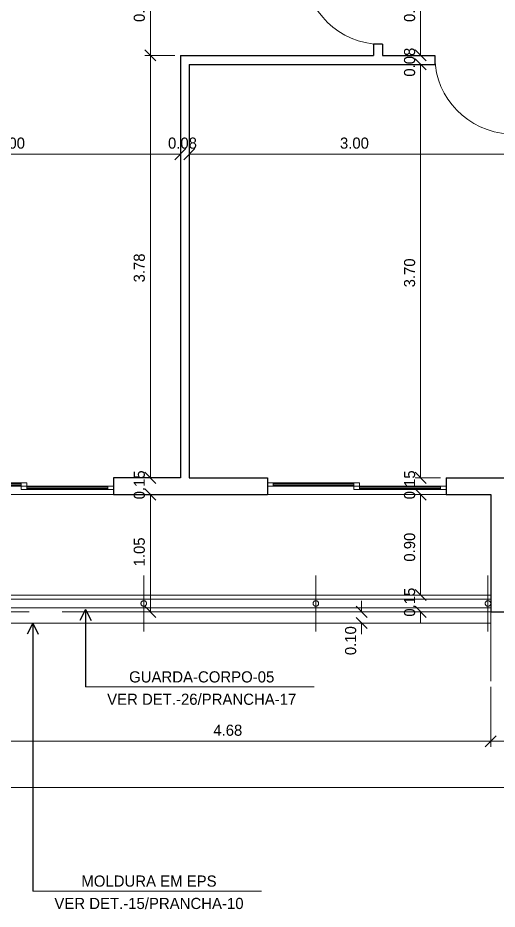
# Model space of a CAD drawing. Header units: metres. Extents: x 2.9 to 62.3, y 8 to 50.1.
# Drawn here: x 12.07 to 16.36, y 30.87 to 38.85 of the extents above; entities that cross this region are included whole.
import ezdxf
from ezdxf.enums import TextEntityAlignment as Align

# ---------------------------------------------------------------- set-up
doc = ezdxf.new("R2010")
doc.units = ezdxf.units.M
doc.header["$MEASUREMENT"] = 0
for name, pattern in [('DGN Style 2', [1.009767, 0.60586, -0.403907]), ('DGN Style 3', [1.413674, 1.009767, -0.403907]), ('DGN Style 4', [1.616637, 0.807814, -0.403907, 0.00101, -0.403907])]:
    doc.linetypes.add(name, pattern=pattern)
doc.layers.get('Defpoints').update_dxf_attribs({"lineweight": 0})
for name, color, linetype, lineweight in [('00-EDIFICACOES TÉRREO', 7, 'Continuous', 0), ('CORNIJAS_VAR NA PLANTA PTIPO 1', 7, 'Continuous', 0), ('Cotas', 13, 'Continuous', 0), ('Level 1', 7, 'Continuous', 0), ('Level 12', 7, 'Continuous', 0), ('Level 14', 7, 'Continuous', 0), ('Level 24-1', 7, 'Continuous', 0), ('Level 31', 7, 'Continuous', 0), ('Level 50', 7, 'Continuous', 0), ('Level 62-1', 7, 'Continuous', 0), ('Level 7', 7, 'Continuous', 0)]:
    doc.layers.add(name, color=color, linetype=linetype, lineweight=lineweight)
doc.styles.add('Style-INTL_ENGINEERING', font='INTL_ENGINEERING.shx')
doc.dimstyles.get("Standard").update_dxf_attribs({"dimtxt": 0.18, "dimasz": 0.18, "dimexe": 0.18, "dimexo": 0.0625, "dimgap": 0.09, "dimtad": 0, "dimtih": 1, "dimtoh": 1, "dimdec": 4, "dimzin": 1, "dimdsep": 46, "dimtxsty": 'Standard', "dimcen": 0, "dimadec": 0, "dimazin": 0, "dimtfac": 1, "dimtdec": 4, "dimtofl": 0, "dimtmove": 0, "dimatfit": 3, "dimfxl": 0, "dimtolj": 1, "dimtzin": 1, "dimarcsym": 0})

# ---------------------------------------------------------------- blocks, each defined once
blk = doc.blocks.new('_Oblique')
at = {"color": 0, "linetype": 'ByBlock', "lineweight": -2}
blk.add_line((0.5, 0.5), (-0.5, -0.5), dxfattribs=at)
blk = doc.blocks.new('*D531')
at = {"layer": 'Cotas', "color": 2, "linetype": 'Continuous', "lineweight": 0}
for p, q in [((13.5245, 38.4595), (13.5245, 37.5752)), ((10.5245, 37.3588), (10.5245, 37.6742)), ((10.5245, 37.6247), (13.5245, 37.6247))]:
    blk.add_line(p, q, dxfattribs=at)
at = {"layer": 'Defpoints'}
for p in [(13.5245, 38.509), (12.0245, 37.6247), (13.5245, 37.6247), (10.5245, 37.3093)]:
    blk.add_point(p, dxfattribs=at)
at = {"layer": 'Cotas', "color": 2, "linetype": 'Continuous', "lineweight": 0, "xscale": 0.0995, "yscale": 0.0995, "zscale": 0.0995, "rotation": 180}
blk.add_blockref('_Oblique', (10.5245, 37.6247), dxfattribs=at)
at = {"layer": 'Cotas', "color": 2, "linetype": 'Continuous', "lineweight": 0, "xscale": 0.0995, "yscale": 0.0995, "zscale": 0.0995}
blk.add_blockref('_Oblique', (13.5245, 37.6247), dxfattribs=at)
at = {"layer": 'Cotas', "color": 2, "linetype": 'Continuous', "lineweight": 0, "style": 'Style-INTL_ENGINEERING'}
blk.add_text('3.00', height=0.0995, dxfattribs=at).set_placement((11.8741, 37.724), align=Align.MIDDLE_LEFT)
blk = doc.blocks.new('*D532')
at = {"layer": 'Cotas', "color": 2, "linetype": 'Continuous', "lineweight": 0}
for p, q in [((13.5245, 38.4595), (13.5245, 37.5752)), ((13.6045, 38.3795), (13.6045, 37.5752)), ((13.4251, 37.6247), (13.5245, 37.6247)), ((13.7041, 37.6247), (13.6045, 37.6247))]:
    blk.add_line(p, q, dxfattribs=at)
at = {"layer": 'Defpoints'}
for p in [(13.5245, 38.509), (13.6045, 38.429), (13.5646, 37.6247), (13.6045, 37.6247)]:
    blk.add_point(p, dxfattribs=at)
at = {"layer": 'Cotas', "color": 2, "linetype": 'Continuous', "lineweight": 0, "xscale": 0.0995, "yscale": 0.0995, "zscale": 0.0995}
blk.add_blockref('_Oblique', (13.5245, 37.6247), dxfattribs=at)
at = {"layer": 'Cotas', "color": 2, "linetype": 'Continuous', "lineweight": 0, "xscale": 0.0995, "yscale": 0.0995, "zscale": 0.0995, "rotation": 180}
blk.add_blockref('_Oblique', (13.6045, 37.6247), dxfattribs=at)
at = {"layer": 'Cotas', "color": 2, "linetype": 'Continuous', "lineweight": 0, "style": 'Style-INTL_ENGINEERING'}
blk.add_text('0.08', height=0.0995, dxfattribs=at).set_placement((13.4141, 37.724), align=Align.MIDDLE_LEFT)
blk = doc.blocks.new('*D533')
at = {"layer": 'Cotas', "color": 2, "linetype": 'Continuous', "lineweight": 0}
for p, q in [((13.6045, 38.3795), (13.6045, 37.5752)), ((16.6045, 38.3795), (16.6045, 37.5752)), ((13.6045, 37.6247), (16.6045, 37.6247))]:
    blk.add_line(p, q, dxfattribs=at)
at = {"layer": 'Defpoints'}
for p in [(13.6045, 38.429), (16.6045, 38.429), (15.1045, 37.6247), (16.6045, 37.6247)]:
    blk.add_point(p, dxfattribs=at)
at = {"layer": 'Cotas', "color": 2, "linetype": 'Continuous', "lineweight": 0, "xscale": 0.0995, "yscale": 0.0995, "zscale": 0.0995, "rotation": 180}
blk.add_blockref('_Oblique', (13.6045, 37.6247), dxfattribs=at)
at = {"layer": 'Cotas', "color": 2, "linetype": 'Continuous', "lineweight": 0, "xscale": 0.0995, "yscale": 0.0995, "zscale": 0.0995}
blk.add_blockref('_Oblique', (16.6045, 37.6247), dxfattribs=at)
at = {"layer": 'Cotas', "color": 2, "linetype": 'Continuous', "lineweight": 0, "style": 'Style-INTL_ENGINEERING'}
blk.add_text('3.00', height=0.0995, dxfattribs=at).set_placement((14.9541, 37.724), align=Align.MIDDLE_LEFT)
blk = doc.blocks.new('*D585')
at = {"layer": 'Cotas', "color": 2, "linetype": 'Continuous', "lineweight": 0}
for p, q in [((16.3045, 32.8595), (16.3045, 32.3211)), ((18.1346, 32.8595), (18.1346, 32.3211)), ((18.1346, 32.3706), (16.3045, 32.3706))]:
    blk.add_line(p, q, dxfattribs=at)
at = {"layer": 'Defpoints'}
for p in [(16.3045, 32.909), (18.1346, 32.909), (16.3045, 32.3706), (17.2195, 32.3706)]:
    blk.add_point(p, dxfattribs=at)
at = {"layer": 'Cotas', "color": 2, "linetype": 'Continuous', "lineweight": 0, "xscale": 0.0995, "yscale": 0.0995, "zscale": 0.0995, "rotation": 180}
blk.add_blockref('_Oblique', (16.3045, 32.3706), dxfattribs=at)
at = {"layer": 'Cotas', "color": 2, "linetype": 'Continuous', "lineweight": 0, "xscale": 0.0995, "yscale": 0.0995, "zscale": 0.0995}
blk.add_blockref('_Oblique', (18.1346, 32.3706), dxfattribs=at)
at = {"layer": 'Cotas', "color": 2, "linetype": 'Continuous', "lineweight": 0, "style": 'Style-INTL_ENGINEERING'}
blk.add_text('1.83', height=0.0995, dxfattribs=at).set_placement((17.1058, 32.4698), align=Align.MIDDLE_LEFT)
blk = doc.blocks.new('*D586')
at = {"layer": 'Cotas', "color": 2, "linetype": 'Continuous', "lineweight": 0}
for p, q in [((11.6245, 32.8595), (11.6245, 32.3211)), ((16.3045, 32.8595), (16.3045, 32.3211)), ((16.3045, 32.3706), (11.6245, 32.3706))]:
    blk.add_line(p, q, dxfattribs=at)
at = {"layer": 'Defpoints'}
for p in [(11.6245, 32.909), (16.3045, 32.909), (11.6245, 32.3706), (13.9645, 32.3706)]:
    blk.add_point(p, dxfattribs=at)
at = {"layer": 'Cotas', "color": 2, "linetype": 'Continuous', "lineweight": 0, "xscale": 0.0995, "yscale": 0.0995, "zscale": 0.0995, "rotation": 180}
blk.add_blockref('_Oblique', (11.6245, 32.3706), dxfattribs=at)
at = {"layer": 'Cotas', "color": 2, "linetype": 'Continuous', "lineweight": 0, "xscale": 0.0995, "yscale": 0.0995, "zscale": 0.0995}
blk.add_blockref('_Oblique', (16.3045, 32.3706), dxfattribs=at)
at = {"layer": 'Cotas', "color": 2, "linetype": 'Continuous', "lineweight": 0, "style": 'Style-INTL_ENGINEERING'}
blk.add_text('4.68', height=0.0995, dxfattribs=at).set_placement((13.82, 32.4698), align=Align.MIDDLE_LEFT)
blk = doc.blocks.new('*D318')
at = {"layer": 'Cotas', "color": 2, "linetype": 'Continuous', "lineweight": 0}
for p, q in [((10.3745, 32.8595), (10.3745, 31.9064)), ((50.6246, 32.8595), (50.6246, 31.9064)), ((50.6246, 31.9559), (10.3745, 31.9559))]:
    blk.add_line(p, q, dxfattribs=at)
at = {"layer": 'Defpoints'}
for p in [(10.3745, 32.909), (50.6246, 32.909), (10.3745, 31.9559), (30.4996, 31.9559)]:
    blk.add_point(p, dxfattribs=at)
at = {"layer": 'Cotas', "color": 2, "linetype": 'Continuous', "lineweight": 0, "xscale": 0.0995, "yscale": 0.0995, "zscale": 0.0995, "rotation": 180}
blk.add_blockref('_Oblique', (10.3745, 31.9559), dxfattribs=at)
at = {"layer": 'Cotas', "color": 2, "linetype": 'Continuous', "lineweight": 0, "xscale": 0.0995, "yscale": 0.0995, "zscale": 0.0995}
blk.add_blockref('_Oblique', (50.6246, 31.9559), dxfattribs=at)
at = {"layer": 'Cotas', "color": 2, "linetype": 'Continuous', "lineweight": 0, "style": 'Style-INTL_ENGINEERING'}
blk.add_text('40.25', height=0.0995, dxfattribs=at).set_placement((30.3088, 32.0551), align=Align.MIDDLE_LEFT)
blk = doc.blocks.new('*D603')
at = {"layer": 'Cotas', "color": 2, "linetype": 'Continuous', "lineweight": 0}
for p, q in [((15.8551, 34.579), (15.6268, 34.579)), ((15.6763, 33.679), (15.6763, 34.579)), ((16.255, 33.679), (15.6268, 33.679))]:
    blk.add_line(p, q, dxfattribs=at)
at = {"layer": 'Defpoints'}
for p in [(15.6763, 34.579), (15.9046, 34.579), (15.6763, 34.129), (16.3045, 33.679)]:
    blk.add_point(p, dxfattribs=at)
at = {"layer": 'Cotas', "color": 2, "linetype": 'Continuous', "lineweight": 0, "xscale": 0.0995, "yscale": 0.0995, "zscale": 0.0995}
for p, rotation in [((15.6763, 34.579), 90), ((15.6763, 33.679), 270)]:
    blk.add_blockref('_Oblique', p, dxfattribs=dict(at, rotation=rotation))
at = {"layer": 'Cotas', "color": 2, "linetype": 'Continuous', "lineweight": 0, "style": 'Style-INTL_ENGINEERING'}
blk.add_text('0.90', height=0.0995, rotation=90, dxfattribs=at).set_placement((15.5771, 33.9782), align=Align.MIDDLE_LEFT)
blk = doc.blocks.new('*D604')
at = {"layer": 'Cotas', "color": 2, "linetype": 'Continuous', "lineweight": 0}
for p, q in [((15.6763, 34.8285), (15.6763, 34.729)), ((15.8551, 34.729), (15.6268, 34.729)), ((15.8551, 34.579), (15.6268, 34.579)), ((15.6763, 34.4795), (15.6763, 34.579))]:
    blk.add_line(p, q, dxfattribs=at)
at = {"layer": 'Defpoints'}
for p in [(15.6763, 34.729), (15.9046, 34.729), (15.6763, 34.654), (15.9046, 34.579)]:
    blk.add_point(p, dxfattribs=at)
at = {"layer": 'Cotas', "color": 2, "linetype": 'Continuous', "lineweight": 0, "xscale": 0.0995, "yscale": 0.0995, "zscale": 0.0995}
for p, rotation in [((15.6763, 34.729), 270), ((15.6763, 34.579), 90)]:
    blk.add_blockref('_Oblique', p, dxfattribs=dict(at, rotation=rotation))
at = {"layer": 'Cotas', "color": 2, "linetype": 'Continuous', "lineweight": 0, "style": 'Style-INTL_ENGINEERING'}
blk.add_text('0.15', height=0.0995, rotation=90, dxfattribs=at).set_placement((15.5771, 34.536), align=Align.MIDDLE_LEFT)
blk = doc.blocks.new('*D605')
at = {"layer": 'Cotas', "color": 2, "linetype": 'Continuous', "lineweight": 0}
for p, q in [((15.755, 38.429), (15.6268, 38.429)), ((15.6763, 34.729), (15.6763, 38.429)), ((15.8551, 34.729), (15.6268, 34.729))]:
    blk.add_line(p, q, dxfattribs=at)
at = {"layer": 'Defpoints'}
for p in [(15.6763, 38.429), (15.8045, 38.429), (15.6763, 36.579), (15.9046, 34.729)]:
    blk.add_point(p, dxfattribs=at)
at = {"layer": 'Cotas', "color": 2, "linetype": 'Continuous', "lineweight": 0, "xscale": 0.0995, "yscale": 0.0995, "zscale": 0.0995}
for p, rotation in [((15.6763, 38.429), 90), ((15.6763, 34.729), 270)]:
    blk.add_blockref('_Oblique', p, dxfattribs=dict(at, rotation=rotation))
at = {"layer": 'Cotas', "color": 2, "linetype": 'Continuous', "lineweight": 0, "style": 'Style-INTL_ENGINEERING'}
blk.add_text('3.70', height=0.0995, rotation=90, dxfattribs=at).set_placement((15.5771, 36.4329), align=Align.MIDDLE_LEFT)
blk = doc.blocks.new('*D606')
at = {"layer": 'Cotas', "color": 2, "linetype": 'Continuous', "lineweight": 0}
for p, q in [((15.6763, 38.6085), (15.6763, 38.509)), ((15.755, 38.509), (15.6268, 38.509)), ((15.755, 38.429), (15.6268, 38.429)), ((15.6763, 38.3295), (15.6763, 38.429))]:
    blk.add_line(p, q, dxfattribs=at)
at = {"layer": 'Defpoints'}
for p in [(15.6763, 38.509), (15.6763, 38.469), (15.8045, 38.509), (15.8045, 38.429)]:
    blk.add_point(p, dxfattribs=at)
at = {"layer": 'Cotas', "color": 2, "linetype": 'Continuous', "lineweight": 0, "xscale": 0.0995, "yscale": 0.0995, "zscale": 0.0995}
for p, rotation in [((15.6763, 38.509), 270), ((15.6763, 38.429), 90)]:
    blk.add_blockref('_Oblique', p, dxfattribs=dict(at, rotation=rotation))
at = {"layer": 'Cotas', "color": 2, "linetype": 'Continuous', "lineweight": 0, "style": 'Style-INTL_ENGINEERING'}
blk.add_text('0.08', height=0.0995, rotation=90, dxfattribs=at).set_placement((15.5771, 38.3186), align=Align.MIDDLE_LEFT)
blk = doc.blocks.new('*D607')
at = {"layer": 'Cotas', "color": 2, "linetype": 'Continuous', "lineweight": 0}
for p, q in [((15.3841, 39.409), (15.7258, 39.409)), ((15.6763, 38.509), (15.6763, 39.409)), ((15.755, 38.509), (15.6268, 38.509))]:
    blk.add_line(p, q, dxfattribs=at)
at = {"layer": 'Defpoints'}
for p in [(15.3346, 39.409), (15.6763, 39.409), (15.6763, 38.959), (15.8045, 38.509)]:
    blk.add_point(p, dxfattribs=at)
at = {"layer": 'Cotas', "color": 2, "linetype": 'Continuous', "lineweight": 0, "xscale": 0.0995, "yscale": 0.0995, "zscale": 0.0995}
for p, rotation in [((15.6763, 39.409), 90), ((15.6763, 38.509), 270)]:
    blk.add_blockref('_Oblique', p, dxfattribs=dict(at, rotation=rotation))
at = {"layer": 'Cotas', "color": 2, "linetype": 'Continuous', "lineweight": 0, "style": 'Style-INTL_ENGINEERING'}
blk.add_text('0.90', height=0.0995, rotation=90, dxfattribs=at).set_placement((15.5771, 38.8082), align=Align.MIDDLE_LEFT)
blk = doc.blocks.new('*D323')
at = {"layer": 'Cotas', "color": 2, "linetype": 'Continuous', "lineweight": 0}
for p, q in [((15.6763, 33.7785), (15.6763, 33.679)), ((16.255, 33.679), (15.6268, 33.679)), ((16.255, 33.529), (15.6268, 33.529)), ((15.6763, 33.4295), (15.6763, 33.529))]:
    blk.add_line(p, q, dxfattribs=at)
at = {"layer": 'Defpoints'}
for p in [(15.6763, 33.679), (16.3045, 33.679), (15.6763, 33.604), (16.3045, 33.529)]:
    blk.add_point(p, dxfattribs=at)
at = {"layer": 'Cotas', "color": 2, "linetype": 'Continuous', "lineweight": 0, "xscale": 0.0995, "yscale": 0.0995, "zscale": 0.0995}
for p, rotation in [((15.6763, 33.679), 270), ((15.6763, 33.529), 90)]:
    blk.add_blockref('_Oblique', p, dxfattribs=dict(at, rotation=rotation))
at = {"layer": 'Cotas', "color": 2, "linetype": 'Continuous', "lineweight": 0, "style": 'Style-INTL_ENGINEERING'}
blk.add_text('0.15', height=0.0995, rotation=90, dxfattribs=at).set_placement((15.5771, 33.486), align=Align.MIDDLE_LEFT)
blk = doc.blocks.new('*D637')
at = {"layer": 'Cotas', "color": 2, "linetype": 'Continuous', "lineweight": 0}
for p, q in [((13.475, 38.509), (13.2064, 38.509)), ((13.2559, 38.509), (13.2559, 34.729)), ((13.475, 34.729), (13.2064, 34.729))]:
    blk.add_line(p, q, dxfattribs=at)
at = {"layer": 'Defpoints'}
for p in [(13.5245, 38.509), (13.2559, 36.619), (13.2559, 34.729), (13.5245, 34.729)]:
    blk.add_point(p, dxfattribs=at)
at = {"layer": 'Cotas', "color": 2, "linetype": 'Continuous', "lineweight": 0, "xscale": 0.0995, "yscale": 0.0995, "zscale": 0.0995}
for p, rotation in [((13.2559, 38.509), 90), ((13.2559, 34.729), 270)]:
    blk.add_blockref('_Oblique', p, dxfattribs=dict(at, rotation=rotation))
at = {"layer": 'Cotas', "color": 2, "linetype": 'Continuous', "lineweight": 0, "style": 'Style-INTL_ENGINEERING'}
blk.add_text('3.78', height=0.0995, rotation=90, dxfattribs=at).set_placement((13.1566, 36.4773), align=Align.MIDDLE_LEFT)
blk = doc.blocks.new('*D638')
at = {"layer": 'Cotas', "color": 2, "linetype": 'Continuous', "lineweight": 0}
for p, q in [((13.2559, 34.8285), (13.2559, 34.729)), ((13.475, 34.729), (13.2064, 34.729)), ((13.5651, 34.579), (13.2064, 34.579)), ((13.2559, 34.4795), (13.2559, 34.579))]:
    blk.add_line(p, q, dxfattribs=at)
at = {"layer": 'Defpoints'}
for p in [(13.5245, 34.729), (13.2559, 34.654), (13.2559, 34.579), (13.6146, 34.579)]:
    blk.add_point(p, dxfattribs=at)
at = {"layer": 'Cotas', "color": 2, "linetype": 'Continuous', "lineweight": 0, "xscale": 0.0995, "yscale": 0.0995, "zscale": 0.0995}
for p, rotation in [((13.2559, 34.729), 270), ((13.2559, 34.579), 90)]:
    blk.add_blockref('_Oblique', p, dxfattribs=dict(at, rotation=rotation))
at = {"layer": 'Cotas', "color": 2, "linetype": 'Continuous', "lineweight": 0, "style": 'Style-INTL_ENGINEERING'}
blk.add_text('0.15', height=0.0995, rotation=90, dxfattribs=at).set_placement((13.1566, 34.536), align=Align.MIDDLE_LEFT)
blk = doc.blocks.new('*D639')
at = {"layer": 'Cotas', "color": 2, "linetype": 'Continuous', "lineweight": 0}
for p, q in [((13.5651, 34.579), (13.2064, 34.579)), ((13.2559, 34.579), (13.2559, 33.529)), ((13.915, 33.529), (13.2064, 33.529))]:
    blk.add_line(p, q, dxfattribs=at)
at = {"layer": 'Defpoints'}
for p in [(13.6146, 34.579), (13.2559, 34.054), (13.2559, 33.529), (13.9645, 33.529)]:
    blk.add_point(p, dxfattribs=at)
at = {"layer": 'Cotas', "color": 2, "linetype": 'Continuous', "lineweight": 0, "xscale": 0.0995, "yscale": 0.0995, "zscale": 0.0995}
for p, rotation in [((13.2559, 34.579), 90), ((13.2559, 33.529), 270)]:
    blk.add_blockref('_Oblique', p, dxfattribs=dict(at, rotation=rotation))
at = {"layer": 'Cotas', "color": 2, "linetype": 'Continuous', "lineweight": 0, "style": 'Style-INTL_ENGINEERING'}
blk.add_text('1.05', height=0.0995, rotation=90, dxfattribs=at).set_placement((13.1566, 33.936), align=Align.MIDDLE_LEFT)
blk = doc.blocks.new('*D326')
at = {"layer": 'Cotas', "color": 2, "linetype": 'Continuous', "lineweight": 0}
for p, q in [((13.455, 39.409), (13.2064, 39.409)), ((13.2559, 39.409), (13.2559, 38.509)), ((13.475, 38.509), (13.2064, 38.509))]:
    blk.add_line(p, q, dxfattribs=at)
at = {"layer": 'Defpoints'}
for p in [(13.5045, 39.409), (13.2559, 38.959), (13.2559, 38.509), (13.5245, 38.509)]:
    blk.add_point(p, dxfattribs=at)
at = {"layer": 'Cotas', "color": 2, "linetype": 'Continuous', "lineweight": 0, "xscale": 0.0995, "yscale": 0.0995, "zscale": 0.0995}
for p, rotation in [((13.2559, 39.409), 90), ((13.2559, 38.509), 270)]:
    blk.add_blockref('_Oblique', p, dxfattribs=dict(at, rotation=rotation))
at = {"layer": 'Cotas', "color": 2, "linetype": 'Continuous', "lineweight": 0, "style": 'Style-INTL_ENGINEERING'}
blk.add_text('0.90', height=0.0995, rotation=90, dxfattribs=at).set_placement((13.1566, 38.8082), align=Align.MIDDLE_LEFT)
blk = doc.blocks.new('TerminatorOpen')
at = {"color": 0, "linetype": 'ByBlock', "lineweight": -2}
for q in [(-1, 0.5), (-1, 0), (-1, -0.5)]:
    blk.add_line((0, 0), q, dxfattribs=at)
blk = doc.blocks.new('*D351')
at = {"layer": 'Cotas', "color": 2, "linetype": 'Continuous', "lineweight": 0}
for p, q in [((15.1482, 33.6285), (15.1482, 33.529)), ((15.3309, 33.529), (15.0987, 33.529)), ((15.3309, 33.429), (15.0987, 33.429)), ((15.1482, 33.3295), (15.1482, 33.429))]:
    blk.add_line(p, q, dxfattribs=at)
at = {"layer": 'Defpoints'}
for p in [(15.3804, 33.529), (15.1482, 33.429), (15.3804, 33.429), (15.1482, 33.2642)]:
    blk.add_point(p, dxfattribs=at)
at = {"layer": 'Cotas', "color": 2, "linetype": 'Continuous', "lineweight": 0, "xscale": 0.0995, "yscale": 0.0995, "zscale": 0.0995}
for p, rotation in [((15.1482, 33.529), 270), ((15.1482, 33.429), 90)]:
    blk.add_blockref('_Oblique', p, dxfattribs=dict(at, rotation=rotation))
at = {"layer": 'Cotas', "color": 2, "linetype": 'Continuous', "lineweight": 0, "style": 'Style-INTL_ENGINEERING'}
blk.add_text('0.10', height=0.0995, rotation=90, dxfattribs=at).set_placement((15.0489, 33.1418), align=Align.MIDDLE_LEFT)
blk = doc.blocks.new('P70D')
at = {"layer": '00-EDIFICACOES TÉRREO', "color": 7, "linetype": 'Continuous', "lineweight": 13}
for p, q in [((0.035, 0.705), (0.01, 0.705)), ((0.01, 0.705), (0.01, 0.025)), ((0.035, 0.025), (0.035, 0.705)), ((0.01, 0.025), (0.035, 0.025))]:
    blk.add_line(p, q, dxfattribs=at)
blk.add_ellipse((0.0073, 0.032), major_axis=(0.6611, -0.2141), ratio=0.965677, start_param=0.313159, end_param=1.833935, dxfattribs=at)
at = {"layer": 'CORNIJAS_VAR NA PLANTA PTIPO 1', "color": 7, "linetype": 'Continuous', "lineweight": 30}
for p, q in [((0, 0), (0, 0.08)), ((0.7, 0), (0.7, 0.08))]:
    blk.add_line(p, q, dxfattribs=at)
blk = doc.blocks.new('P70D_1')
at = {"layer": 'Level 14', "color": 7, "linetype": 'Continuous', "lineweight": 13}
for p, q in [((0.035, 0.705), (0.01, 0.705)), ((0.01, 0.705), (0.01, 0.025)), ((0.035, 0.025), (0.035, 0.705)), ((0.01, 0.025), (0.035, 0.025))]:
    blk.add_line(p, q, dxfattribs=at)
blk.add_ellipse((0.0073, 0.032), major_axis=(0.6611, -0.2141), ratio=0.965677, start_param=0.313159, end_param=1.833935, dxfattribs=at)
at = {"layer": 'Level 7', "color": 7, "linetype": 'Continuous', "lineweight": 30}
for p, q in [((0, 0), (0, 0.08)), ((0.7, 0), (0.7, 0.08))]:
    blk.add_line(p, q, dxfattribs=at)
blk = doc.blocks.new('PC185')
at = {"layer": 'Level 14', "color": 7, "linetype": 'Continuous', "lineweight": 13, "flags": 128}
for points in [[(0.00001, -0.04504), (0.05, -0.04504), (0.05001, -0.07502), (0.00002, -0.07504)], [(0.77501, -0.04506), (0.05, -0.04504), (0.05, -0.05504), (0.775, -0.05508)], [(0.05, -0.06502), (0.77502, -0.06506), (0.77499, -0.07506), (0.05001, -0.07502)], [(0.82499, -0.04506), (0.77501, -0.04506), (0.77499, -0.07506), (0.825, -0.07506)], [(0.77503, -0.07504), (0.82501, -0.07502), (0.82501, -0.10502), (0.77502, -0.10502)], [(1.55002, -0.07506), (0.82501, -0.07502), (0.82499, -0.08506), (1.55, -0.08504)], [(1.60001, -0.07506), (1.55002, -0.07506), (1.55001, -0.10504), (1.60002, -0.10504)], [(0.82502, -0.09502), (1.55002, -0.09504), (1.55001, -0.10504), (0.82501, -0.10502)]]:
    blk.add_lwpolyline(points, close=True, dxfattribs=at)
at = {"layer": 'Level 31', "color": 30, "linetype": 'Continuous', "lineweight": 0}
blk.add_line((-0.00001, -0.15008), (1.60001, -0.15012), dxfattribs=at)
at = {"layer": 'Level 7', "color": 7, "linetype": 'Continuous', "lineweight": 30, "flags": 128}
for points in [[(0, 0), (-0.00001, -0.15008)], [(1.60001, -0.00002), (1.60001, -0.1501)]]:
    blk.add_lwpolyline(points, dxfattribs=at)
blk = doc.blocks.new('*U174')
at = {"layer": 'Level 1', "color": 3, "linetype": 'DGN Style 4', "lineweight": 0}
blk.add_line((0, 0.25), (0, -0.25), dxfattribs=at)
at = {"layer": 'Level 50', "color": 190, "linetype": 'DGN Style 2', "lineweight": 0}
blk.add_circle((0, 0), 0.025, dxfattribs=at)
blk = doc.blocks.new('*U178')
at = {"layer": 'Level 1', "color": 3, "linetype": 'DGN Style 4', "lineweight": 0}
blk.add_line((0, 0.25), (0, -0.25), dxfattribs=at)
at = {"layer": 'Level 50', "color": 190, "linetype": 'DGN Style 2', "lineweight": 0}
blk.add_circle((0, 0), 0.025, dxfattribs=at)
blk = doc.blocks.new('*U179')
at = {"layer": 'Level 1', "color": 3, "linetype": 'DGN Style 4', "lineweight": 0}
blk.add_line((0, 0.25), (0, -0.25), dxfattribs=at)
at = {"layer": 'Level 50', "color": 190, "linetype": 'DGN Style 2', "lineweight": 0}
blk.add_circle((0, 0), 0.025, dxfattribs=at)
blk = doc.blocks.new('*U173')
at = {"layer": 'CORNIJAS_VAR NA PLANTA PTIPO 1', "color": 7, "linetype": 'DGN Style 3', "lineweight": 13, "flags": 128}
blk.add_lwpolyline([(-14.1953, -4.27), (-18.8753, -4.27), (-19.4253, -3.72), (-19.4253, -3.22)], dxfattribs=at)
at = {"layer": 'CORNIJAS_VAR NA PLANTA PTIPO 1', "color": 7, "linetype": 'Continuous', "lineweight": 13, "flags": 128}
blk.add_lwpolyline([(-14.1953, -4.12), (-18.8132, -4.12), (-19.2753, -3.6579), (-19.2753, -3.22)], dxfattribs=at)
at = {"layer": 'Level 50', "color": 190, "linetype": 'Continuous', "lineweight": 13, "flags": 128}
for points in [[(-14.1953, -4.2325), (-18.8598, -4.2325), (-19.3878, -3.7045), (-19.3878, -3.22)], [(-14.1953, -4.1575), (-18.8287, -4.1575), (-19.3128, -3.6734), (-19.3128, -3.22)]]:
    blk.add_lwpolyline(points, dxfattribs=at)
at = {"layer": 'Level 62-1', "color": 7, "linetype": 'Continuous', "lineweight": 13, "flags": 128}
blk.add_lwpolyline([(-14.1953, -4.27), (-14.1953, -4.37), (-18.9167, -4.37), (-19.5253, -3.7614), (-19.5253, -3.22)], dxfattribs=at)
at = {"layer": 'Level 50', "color": 190, "linetype": 'DGN Style 2', "lineweight": 0}
for name, p in [('*U179', (-17.3029, -4.195)), ('*U178', (-15.7616, -4.195)), ('*U174', (-14.2203, -4.195))]:
    blk.add_blockref(name, p, dxfattribs=at)

msp = doc.modelspace()

# ---------------------------------------------------------------- linework, layer by layer
at = {"layer": 'CORNIJAS_VAR NA PLANTA PTIPO 1', "color": 7, "linetype": 'Continuous', "lineweight": 30}
for p, q in [((15.2545, 38.6091), (15.2545, 38.509)), ((15.3345, 38.609), (15.3345, 38.509)), ((13.5245, 38.509), (13.5245, 34.729)), ((13.5245, 38.509), (15.2545, 38.509)), ((15.3345, 38.509), (15.8045, 38.509)), ((13.6045, 38.429), (13.6045, 34.729)), ((13.6045, 38.429), (15.8045, 38.429)), ((13.5245, 34.729), (12.9246, 34.729)), ((13.6045, 34.729), (14.3046, 34.729)), ((15.9046, 34.729), (16.6045, 34.729)), ((12.9246, 34.579), (14.3046, 34.579)), ((15.9046, 34.579), (16.3045, 34.579)), ((16.3045, 33.529), (16.9195, 33.529))]:
    msp.add_line(p, q, dxfattribs=at)
at = {"layer": 'Cotas', "color": 2, "linetype": 'Continuous', "lineweight": 0}
msp.add_line((16.3045, 33.529), (16.3045, 32.909), dxfattribs=at)
at = {"layer": 'Level 12', "color": 2, "linetype": 'Continuous', "lineweight": 13}
for p, q in [((14.7228, 32.8572), (12.6748, 32.8572)), ((14.2505, 31.0298), (12.2025, 31.0298))]:
    msp.add_line(p, q, dxfattribs=at)
at = {"layer": 'Level 24-1', "color": 7, "linetype": 'DGN Style 2', "lineweight": 0, "flags": 128}
msp.add_lwpolyline([(33.7253, 41.9391), (38.0346, 41.939), (38.0346, 42.689), (46.8646, 42.689), (46.8646, 41.289), (50.6245, 41.289), (50.6245, 34.579), (49.9246, 34.579), (49.9246, 34.079), (49.3745, 33.529), (39.8467, 33.529), (39.2267, 32.909), (31.9114, 32.909), (31.6938, 33.1263), (29.3053, 33.1263), (29.0877, 32.909), (21.7724, 32.909), (21.1524, 33.529), (11.6245, 33.529), (11.0746, 34.079), (11.0746, 34.579), (10.3745, 34.579), (10.3745, 41.289), (14.1346, 41.289), (14.1346, 42.689), (22.9645, 42.689), (22.9645, 41.939), (27.2738, 41.939), (27.2738, 46.7246), (33.7241, 46.7246), (33.7253, 41.9391)], dxfattribs=at)
at = {"layer": 'Level 7', "color": 7, "linetype": 'Continuous', "lineweight": 30, "flags": 128}
msp.add_lwpolyline([(16.3045, 34.579), (16.3045, 33.529)], dxfattribs=at)

# ---------------------------------------------------------------- block references
at = {"layer": 'CORNIJAS_VAR NA PLANTA PTIPO 1', "color": 7, "linetype": 'Continuous', "lineweight": 30, "xscale": 1.000004656718364, "yscale": 1.000004656718364, "rotation": 179.9991995895742}
msp.add_blockref('P70D', (16.5045, 38.509), dxfattribs=at)
at = {"layer": 'Level 62-1', "color": 7, "linetype": 'Continuous', "lineweight": 13}
msp.add_blockref('*U173', (30.4998, 37.799), dxfattribs=at)
at = {"layer": 'Level 7', "color": 7, "linetype": 'Continuous', "lineweight": 30, "xscale": 1.000004656718361, "yscale": -1.000004656718361, "rotation": 270.0008004104258}
msp.add_blockref('P70D_1', (15.3345, 39.309), dxfattribs=at)
at = {"layer": 'Level 7', "color": 30, "linetype": 'Continuous', "lineweight": 0}
for p in [(11.3246, 34.7291), (14.3046, 34.7291)]:
    msp.add_blockref('PC185', p, dxfattribs=at)

# ---------------------------------------------------------------- texts
at = {"layer": 'Level 12', "color": 2, "linetype": 'Continuous', "lineweight": 13, "char_height": 0.099999, "attachment_point": 5, "line_spacing_factor": 1.200006, "style": 'Style-INTL_ENGINEERING'}
for s, insert in [('GUARDA-CORPO-05\\PVER DET.-26/PRANCHA-17\\P', (13.7159, 32.8464)), ('MOLDURA EM EPS\\PVER DET.-15/PRANCHA-10\\P', (13.2436, 31.019))]:
    msp.add_mtext(s, dxfattribs=dict(at, insert=insert))

# ---------------------------------------------------------------- dimensions: what is measured, and where the dimension line sits
at = {"layer": 'Cotas', "color": 2, "linetype": 'Continuous', "lineweight": 0}
for base, p1, p2, angle, picture, middle in [((13.2559, 38.509), (13.5045, 39.409), (13.5245, 38.509), 270, '*D326', (13.2559, 38.959)), ((15.6763, 39.409), (15.8045, 38.509), (15.3346, 39.409), 90, '*D607', (15.6763, 38.959)), ((13.2559, 34.729), (13.5245, 38.509), (13.5245, 34.729), 270, '*D637', (13.2559, 36.619)), ((15.6763, 38.429), (15.9046, 34.729), (15.8045, 38.429), 90, '*D605', (15.6763, 36.579)), ((13.2559, 33.529), (13.6146, 34.579), (13.9645, 33.529), 270, '*D639', (13.2559, 34.054)), ((15.6763, 34.579), (16.3045, 33.679), (15.9046, 34.579), 90, '*D603', (15.6763, 34.129)), ((10.3745, 31.9559), (50.6245, 32.909), (10.3745, 32.909), 180, '*D318', (30.4996, 31.9559)), ((11.6245, 32.3706), (16.3045, 32.909), (11.6245, 32.909), 180, '*D586', (13.9645, 32.3706)), ((16.3045, 32.3706), (18.1346, 32.909), (16.3045, 32.909), 180, '*D585', (17.2195, 32.3706))]:
    dim = msp.add_linear_dim(base=base, p1=p1, p2=p2, angle=angle, dimstyle='Standard', override={"dimtxt": 0.0995, "dimasz": 0.0995, "dimexe": 0.0495, "dimexo": 0.0495, "dimgap": 0.0495, "dimtad": 1, "dimtih": 0, "dimtoh": 0, "dimdec": 2, "dimzin": 3, "dimtxsty": 'Style-INTL_ENGINEERING', "dimblk": 'Oblique', "dimclre": 2, "dimtdec": 2, "dimatfit": 1, "dimtolj": 0, "dimtzin": 3, "dimlwe": 0}, dxfattribs=at)
    dim.commit()
    dim.dimension.update_dxf_attribs({"geometry": picture, "text_midpoint": middle})
for base, p1, p2, angle, override, picture, middle in [((15.6763, 38.509), (15.8045, 38.429), (15.8045, 38.509), 90, {"dimtxt": 0.0995, "dimasz": 0.0995, "dimexe": 0.0495, "dimexo": 0.0495, "dimgap": 0.0495, "dimtad": 1, "dimtih": 0, "dimtoh": 0, "dimdec": 2, "dimzin": 3, "dimtxsty": 'Style-INTL_ENGINEERING', "dimblk": 'Oblique', "dimclre": 2, "dimtdec": 2, "dimatfit": 1, "dimtolj": 0, "dimtzin": 3, "dimlwe": 0}, '*D606', (15.6763, 38.469)), ((13.2559, 34.579), (13.5245, 34.729), (13.6146, 34.579), 270, {"dimtxt": 0.0995, "dimasz": 0.0995, "dimexe": 0.0495, "dimexo": 0.0495, "dimgap": 0.0495, "dimtad": 1, "dimtih": 0, "dimtoh": 0, "dimdec": 2, "dimzin": 3, "dimtxsty": 'Style-INTL_ENGINEERING', "dimblk": 'Oblique', "dimclre": 2, "dimtdec": 2, "dimatfit": 1, "dimtolj": 0, "dimtzin": 3, "dimlwe": 0}, '*D638', (13.2559, 34.654)), ((15.6763, 34.729), (15.9046, 34.579), (15.9046, 34.729), 90, {"dimtxt": 0.0995, "dimasz": 0.0995, "dimexe": 0.0495, "dimexo": 0.0495, "dimgap": 0.0495, "dimtad": 1, "dimtih": 0, "dimtoh": 0, "dimdec": 2, "dimzin": 3, "dimtxsty": 'Style-INTL_ENGINEERING', "dimblk": 'Oblique', "dimclre": 2, "dimtdec": 2, "dimatfit": 1, "dimtolj": 0, "dimtzin": 3, "dimlwe": 0}, '*D604', (15.6763, 34.654)), ((15.6763, 33.679), (16.3045, 33.529), (16.3045, 33.679), 90, {"dimtxt": 0.0995, "dimasz": 0.0995, "dimexe": 0.0495, "dimexo": 0.0495, "dimgap": 0.0495, "dimtad": 1, "dimtih": 0, "dimtoh": 0, "dimdec": 2, "dimzin": 3, "dimtxsty": 'Style-INTL_ENGINEERING', "dimblk": 'Oblique', "dimclre": 2, "dimtdec": 2, "dimatfit": 1, "dimtolj": 0, "dimtzin": 3, "dimlwe": 0}, '*D323', (15.6763, 33.604)), ((15.1482, 33.429), (15.3804, 33.529), (15.3804, 33.429), 270, {"dimtxt": 0.0995, "dimasz": 0.0995, "dimexe": 0.0495, "dimexo": 0.0495, "dimgap": 0.0495, "dimtad": 1, "dimtih": 0, "dimtoh": 0, "dimdec": 2, "dimzin": 3, "dimtxsty": 'Style-INTL_ENGINEERING', "dimblk": 'Oblique', "dimclre": 2, "dimtdec": 2, "dimatfit": 1, "dimfrac": 2, "dimtolj": 0, "dimtzin": 3, "dimlwe": 0}, '*D351', (15.1482, 33.2642))]:
    dim = msp.add_linear_dim(base=base, p1=p1, p2=p2, angle=angle, dimstyle='Standard', override=override, dxfattribs=at)
    dim.commit()
    dim.dimension.update_dxf_attribs({"geometry": picture, "text_midpoint": middle, "dimtype": 160})
for base, p1, p2, picture, middle in [((13.5245, 37.6247), (10.5245, 37.3093), (13.5245, 38.509), '*D531', (12.0245, 37.6247)), ((16.6045, 37.6247), (13.6045, 38.429), (16.6045, 38.429), '*D533', (15.1045, 37.6247))]:
    dim = msp.add_linear_dim(base=base, p1=p1, p2=p2, dimstyle='Standard', override={"dimtxt": 0.0995, "dimasz": 0.0995, "dimexe": 0.0495, "dimexo": 0.0495, "dimgap": 0.0495, "dimtad": 1, "dimtih": 0, "dimtoh": 0, "dimdec": 2, "dimzin": 3, "dimtxsty": 'Style-INTL_ENGINEERING', "dimblk": 'Oblique', "dimclre": 2, "dimtdec": 2, "dimatfit": 1, "dimtolj": 0, "dimtzin": 3, "dimlwe": 0}, dxfattribs=at)
    dim.commit()
    dim.dimension.update_dxf_attribs({"geometry": picture, "text_midpoint": middle})
dim = msp.add_linear_dim(base=(13.6045, 37.6247), p1=(13.5245, 38.509), p2=(13.6045, 38.429), dimstyle='Standard', override={"dimtxt": 0.0995, "dimasz": 0.0995, "dimexe": 0.0495, "dimexo": 0.0495, "dimgap": 0.0495, "dimtad": 1, "dimtih": 0, "dimtoh": 0, "dimdec": 2, "dimzin": 3, "dimtxsty": 'Style-INTL_ENGINEERING', "dimblk": 'Oblique', "dimclre": 2, "dimtdec": 2, "dimatfit": 1, "dimtolj": 0, "dimtzin": 3, "dimlwe": 0}, dxfattribs=at)
dim.commit()
dim.dimension.update_dxf_attribs({"geometry": '*D532', "text_midpoint": (13.5646, 37.6247), "dimtype": 160})

# ---------------------------------------------------------------- leaders
at = {"layer": 'Level 12', "color": 2, "linetype": 'Continuous', "lineweight": 13}
for points in [[(12.6748, 33.5505), (12.6748, 32.8572)], [(12.2025, 33.429), (12.2025, 31.0298)]]:
    msp.add_leader(points, dimstyle='Standard', override={"dimtxt": 0.0995, "dimasz": 0.0995, "dimgap": 0, "dimtad": 1, "dimtxsty": 'Style-INTL_ENGINEERING', "dimldrblk": 'TerminatorOpen'}, dxfattribs=at)

doc.saveas('drawing.dxf')
